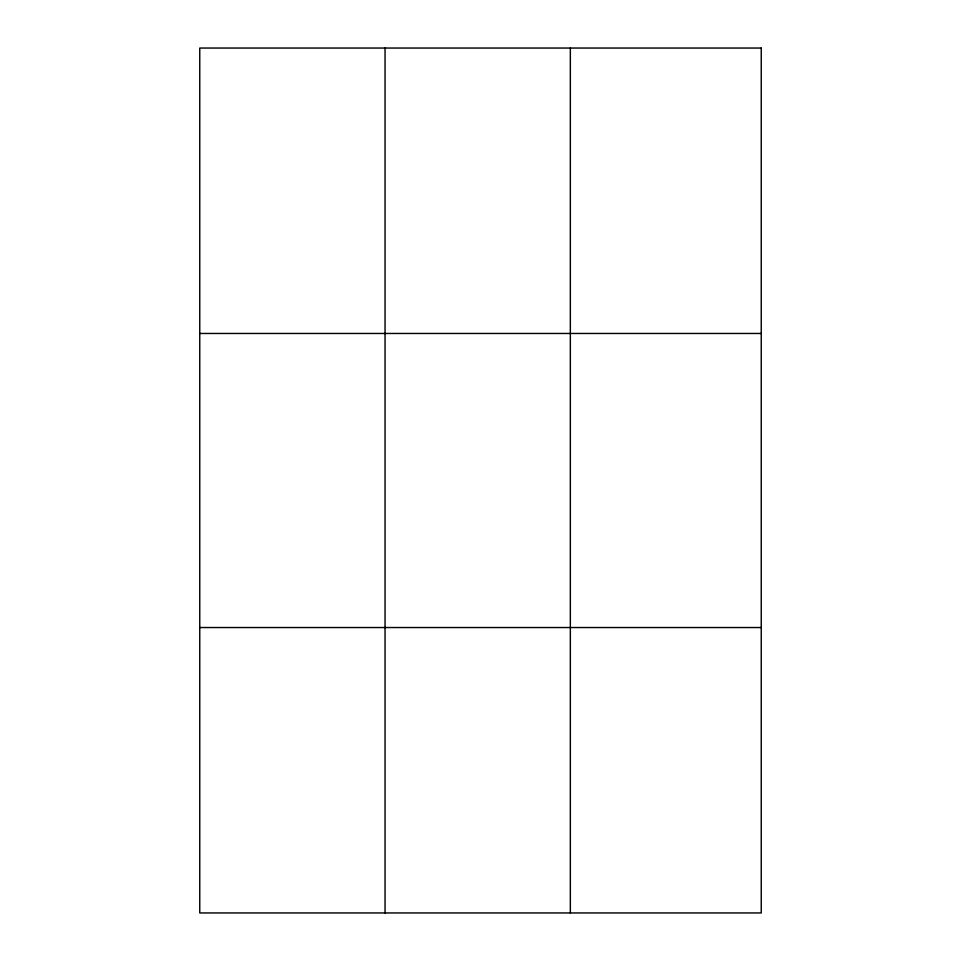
<?xml version="1.0" encoding="UTF-8"?>
<svg xmlns="http://www.w3.org/2000/svg" width="961" height="961" viewBox="0 0 961 961"><rect width="100%" height="100%" fill="white"/><g stroke="black" fill="none" stroke-linecap="round" stroke-linejoin="round"><path stroke-width="1.44" d="M385.049 912.95L385.049 48.05M570.341 912.95L570.341 48.05M199.756 333.467L761.244 333.467M199.756 627.533L761.244 627.533M761.244 48.05L761.244 912.95L199.756 912.95L199.756 48.05L761.244 48.05"/></g></svg>
